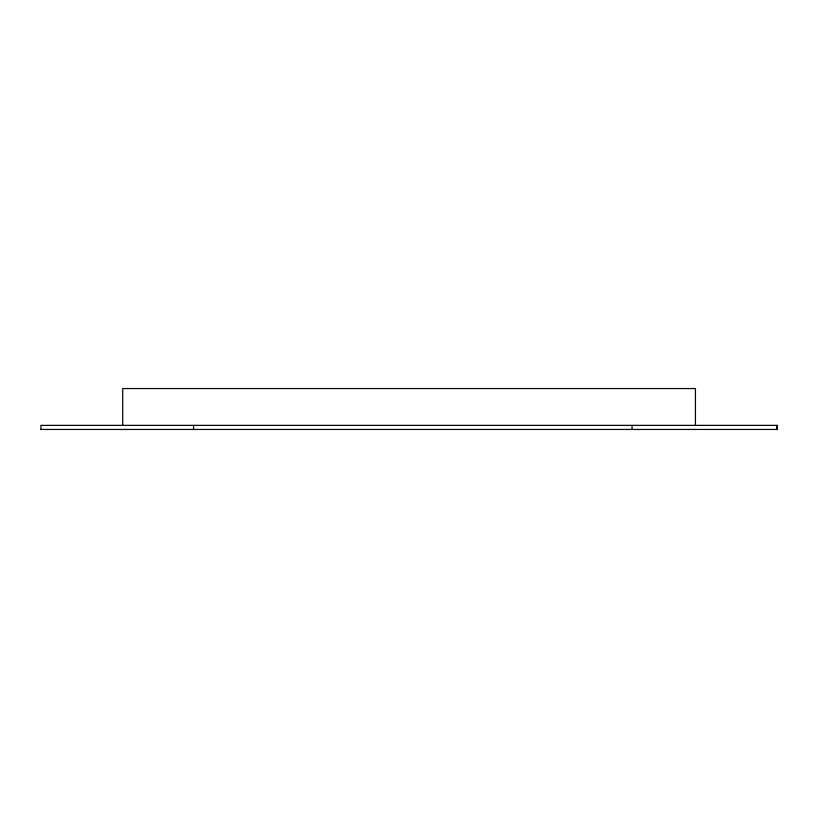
<?xml version="1.0" encoding="UTF-8"?>
<svg xmlns="http://www.w3.org/2000/svg" width="818" height="818" viewBox="0 0 818 818"><rect width="100%" height="100%" fill="white"/><g stroke="black" fill="none" stroke-linecap="round" stroke-linejoin="round"><path stroke-width="1.23" d="M40.9 429.45L777.1 429.45L777.1 425.36L40.9 425.36L40.992 429.45M776.834 425.36L776.834 429.45M695.433 425.36L695.433 388.55L122.72 388.55L122.72 425.36M632.058 425.36L632.058 429.45M193.569 425.36L193.569 429.45"/></g></svg>
